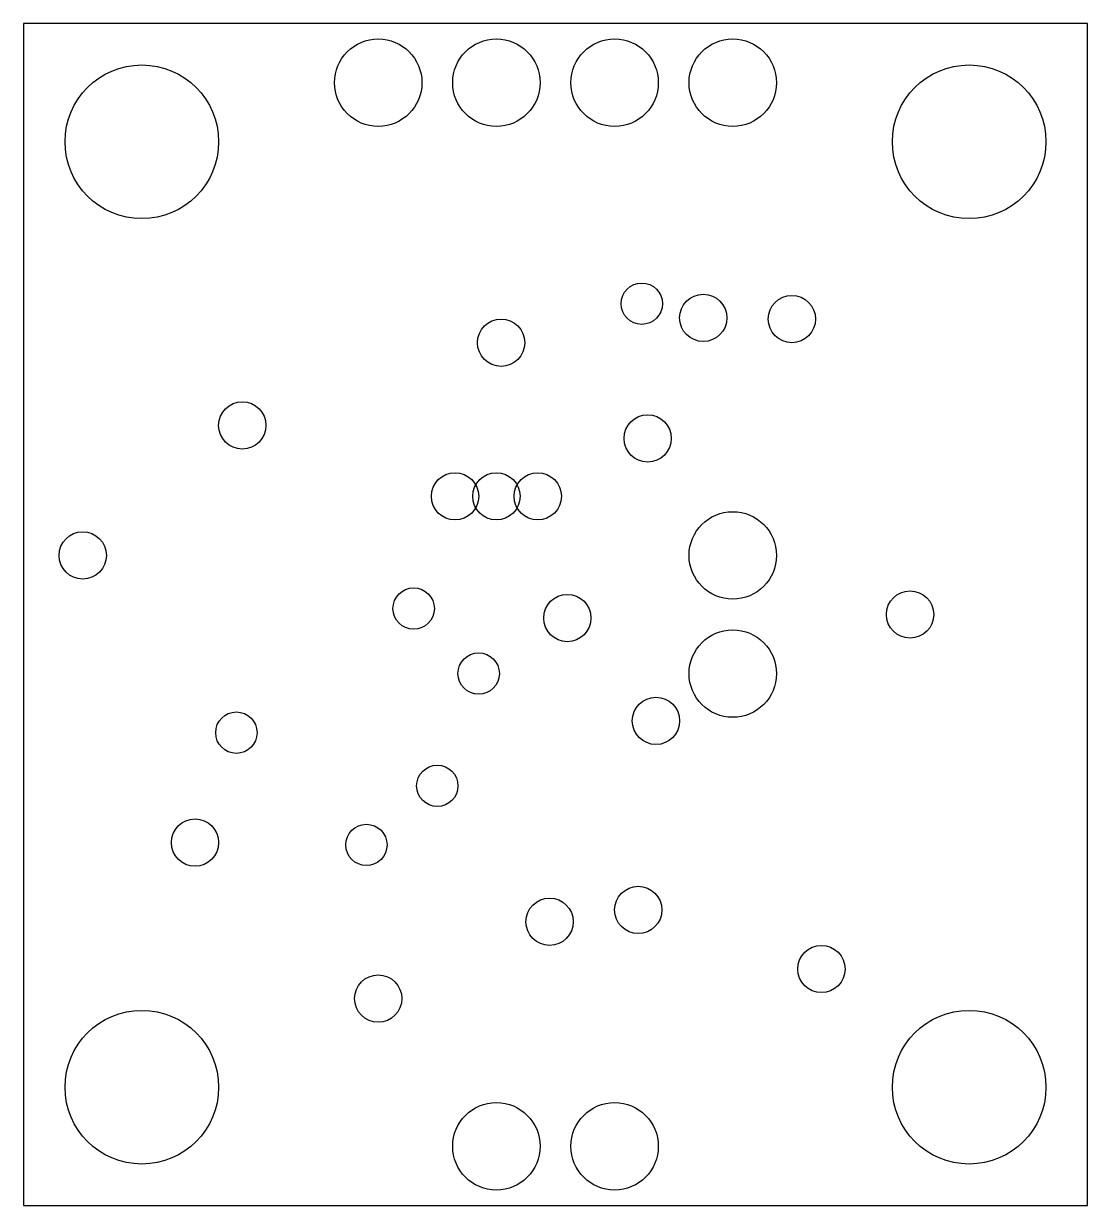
# Model space of a CAD drawing. Extents: x 0 to 22.9, y 0 to 25.4.
import ezdxf

# ---------------------------------------------------------------- set-up
doc = ezdxf.new("R2010")
doc.units = 0
for name, color, linetype in [('17', 82, 'CONTINUOUS'), ('18', 82, 'CONTINUOUS'), ('20', 53, 'CONTINUOUS')]:
    doc.layers.add(name, color=color, linetype=linetype)

# ---------------------------------------------------------------- blocks, each defined once
blk = doc.blocks.new('ROUNDP')
blk.add_circle((0, 0), 0.5)
blk = doc.blocks.new('ROUNDV')
blk.add_circle((0, 0), 0.5)

msp = doc.modelspace()

# ---------------------------------------------------------------- linework, layer by layer
at = {"layer": '20'}
for p, q in [((22.86, 25.4), (0, 25.4)), ((0, 25.4), (0, 0)), ((22.86, 0), (22.86, 25.4)), ((0, 0), (22.86, 0))]:
    msp.add_line(p, q, dxfattribs=at)
for centre in [(2.54, 22.86), (20.32, 22.86), (2.54, 2.54), (20.32, 2.54)]:
    msp.add_circle(centre, 1.651, dxfattribs=at)

# ---------------------------------------------------------------- block references
at = {"layer": '17', "xscale": 1.8796, "yscale": 1.8796, "rotation": 90}
for p in [(7.62, 24.13), (7.62, 24.13), (10.16, 24.13), (10.16, 24.13), (12.7, 24.13), (12.7, 24.13), (15.24, 24.13), (15.24, 24.13), (10.16, 1.27), (10.16, 1.27), (12.7, 1.27), (12.7, 1.27)]:
    msp.add_blockref('ROUNDP', p, dxfattribs=at)
at = {"layer": '17', "xscale": 1.8796, "yscale": 1.8796}
for p in [(15.24, 13.97), (15.24, 13.97), (15.24, 11.43), (15.24, 11.43)]:
    msp.add_blockref('ROUNDP', p, dxfattribs=at)
at = {"layer": '18'}
for p, xscale, yscale in [((13.2842, 19.3802), 0.889, 0.889), ((14.605, 19.0754), 1.016, 1.016), ((16.51, 19.05), 1.016, 1.016), ((10.2616, 18.542), 1.016, 1.016), ((4.699, 16.764), 1.016, 1.016), ((13.4112, 16.4846), 1.016, 1.016), ((9.271, 15.24), 1.016, 1.016), ((10.16, 15.24), 1.016, 1.016), ((11.049, 15.24), 1.016, 1.016), ((1.27, 13.97), 1.016, 1.016), ((8.382, 12.827), 0.889, 0.889), ((11.684, 12.6238), 1.016, 1.016), ((19.05, 12.7), 1.016, 1.016), ((9.779, 11.43), 0.889, 0.889), ((13.589, 10.414), 1.016, 1.016), ((4.572, 10.16), 0.889, 0.889), ((8.89, 9.017), 0.889, 0.889), ((3.683, 7.7978), 1.016, 1.016), ((7.366, 7.747), 0.889, 0.889), ((13.208, 6.35), 1.016, 1.016), ((11.303, 6.096), 1.016, 1.016), ((17.145, 5.08), 1.016, 1.016), ((7.62, 4.445), 1.016, 1.016)]:
    msp.add_blockref('ROUNDV', p, dxfattribs=dict(at, xscale=xscale, yscale=yscale))

doc.saveas('drawing.dxf')
